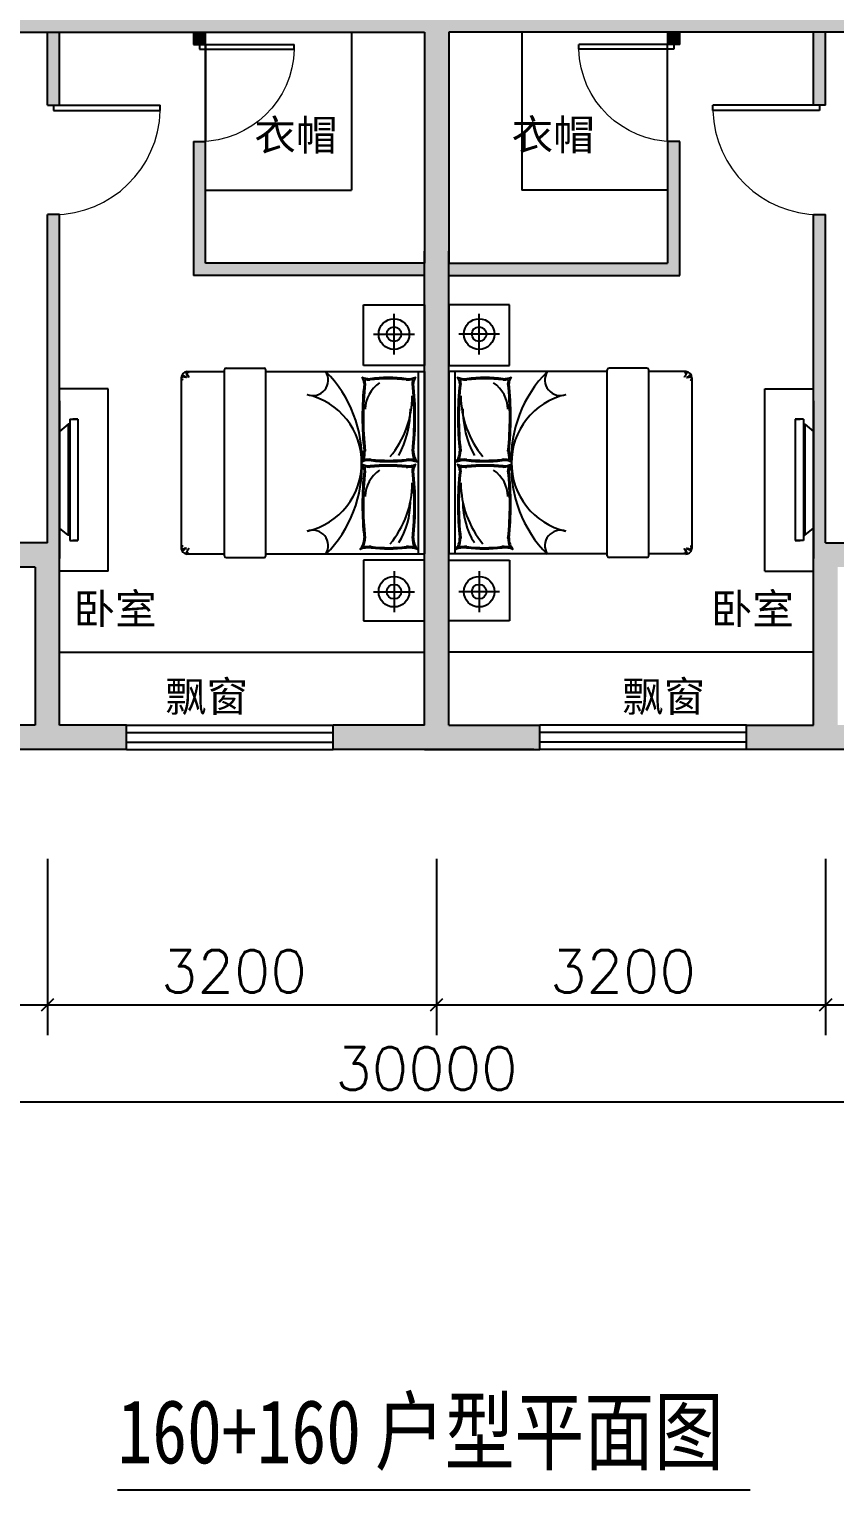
# Model space of a CAD drawing. Extents: x -1134706 to 1164706, y -1134256 to 18100.
# Drawn here: x 11650 to 18275, y -5190 to 6825 of the extents above; entities that cross this region are included whole.
import ezdxf
from ezdxf.enums import TextEntityAlignment as Align

# ---------------------------------------------------------------- set-up
doc = ezdxf.new("R2010")
doc.units = 0
doc.header["$LTSCALE"] = 100
for name, color, linetype in [('4m-line', 4, 'Continuous'), ('4win', 140, 'Continuous'), ('5fur', 175, 'Continuous'), ('7text', 31, 'Continuous'), ('A-ANNO-DIMS', 70, 'Continuous'), ('A-ANNO-TEXT', 33, 'Continuous'), ('A-WALL', 1, 'Continuous'), ('DIM_SYMB', 3, 'Continuous'), ('tc', 253, 'Continuous')]:
    doc.layers.add(name, color=color, linetype=linetype)
doc.styles.add('-黑体', font='simhei.ttf', dxfattribs={"width": 0.8})
doc.styles.add('9M-黑体', font='simhei.ttf')
doc.styles.add('GLA_T_A01_65_T3', font='ROMANS', dxfattribs={"bigfont": 'HZDX'})

msp = doc.modelspace()

# ---------------------------------------------------------------- hatches: boundary and pattern name
at = {"layer": 'tc'}
h = msp.add_hatch(color=256, dxfattribs=at)
h.dxf.hatch_style = 1
h.paths.add_polyline_path([(14900, 6800), (14900, 5200), (14900, 4900), (14900, 1100), (14150, 1100), (14150, 900), (15100, 900), (15850, 900), (15850, 1100), (15100, 1100), (15100, 4900), (15100, 5000), (15100, 6800), (17800, 6800), (18100, 6800), (18650, 6800), (18650, 7100), (18450, 7100), (18450, 7000), (17350, 7000), (17350, 9100), (17450, 9100), (17450, 9300), (16650, 9300), (16650, 9100), (17150, 9100), (17150, 7000), (15100, 7000), (15100, 9100), (15550, 9100), (15550, 9300), (14450, 9300), (14450, 9100), (14900, 9100), (14900, 7000), (12850, 7000), (12850, 9100), (13350, 9100), (13350, 9300), (12550, 9300), (12550, 9100), (12650, 9100), (12650, 7000), (11550, 7000), (11550, 7100), (11350, 7100), (11350, 6800), (11900, 6800), (13000, 6800)])
h = msp.add_hatch(color=256, dxfattribs=at)
h.dxf.hatch_style = 1
h.paths.add_polyline_path([(11800, 6200), (11900, 6200), (11900, 6800), (11800, 6800)])
h = msp.add_hatch(color=256, dxfattribs=at)
h.dxf.hatch_style = 1
h.paths.add_polyline_path([(13000, 6700), (13100, 6700), (13100, 6800), (13000, 6800)])
h = msp.add_hatch(color=256, dxfattribs=at)
h.dxf.hatch_style = 1
h.paths.add_polyline_path([(16900, 6700), (17000, 6700), (17000, 6800), (16900, 6800)])
h = msp.add_hatch(color=256, dxfattribs=at)
h.dxf.hatch_style = 1
h.paths.add_polyline_path([(18100, 6200), (18200, 6200), (18200, 6800), (18100, 6800)])
h = msp.add_hatch(color=256, dxfattribs=at)
h.dxf.hatch_style = 1
h.paths.add_polyline_path([(13000, 4800), (14900, 4800), (14900, 4900), (13100, 4900), (13100, 5900), (13000, 5900)])
h = msp.add_hatch(color=256, dxfattribs=at)
h.dxf.hatch_style = 1
h.paths.add_polyline_path([(17000, 5900), (16900, 5900), (16900, 4900), (15100, 4900), (15100, 4800), (17000, 4800)])
h = msp.add_hatch(color=256, dxfattribs=at)
h.dxf.hatch_style = 1
h.paths.add_polyline_path([(11900, 5300), (11800, 5300), (11800, 2600), (10700, 2600), (10700, 2400), (11700, 2400), (11700, 1100), (10700, 1100), (10700, 900), (12450, 900), (12450, 1100), (11900, 1100)])
h = msp.add_hatch(color=256, dxfattribs=at)
h.dxf.hatch_style = 1
h.paths.add_polyline_path([(18300, 2400), (19300, 2400), (19300, 2600), (18200, 2600), (18200, 5300), (18100, 5300), (18100, 1100), (17550, 1100), (17550, 900), (19300, 900), (19300, 1100), (18300, 1100)])

# ---------------------------------------------------------------- linework, layer by layer
at = {"extrusion": (0, 0, -1)}
for p, q in [((13050, 6700), (13050, 6660)), ((13050, 6700), (13830, 6700)), ((13050, 6660), (13830, 6660)), ((13830, 6660), (13830, 6700)), ((16170, 6660), (16170, 6700)), ((16950, 6700), (16170, 6700)), ((16950, 6660), (16170, 6660)), ((16950, 6700), (16950, 6660))]:
    msp.add_line(p, q, dxfattribs=at)
for p, q in [((11850, 6200), (11850, 6155)), ((11850, 6200), (12727, 6200)), ((11850, 6155), (12727, 6155)), ((12727, 6155), (12727, 6200)), ((17272, 6155), (17272, 6200)), ((18150, 6200), (17272, 6200)), ((18150, 6155), (17272, 6155)), ((18150, 6200), (18150, 6155))]:
    msp.add_line(p, q)
at = {"color": 0, "linetype": 'ByBlock'}
for p, q in [((11850, -1150), (11750, -1250)), ((11750, -1250), (11850, -1150)), ((15050, -1150), (14950, -1250)), ((14950, -1250), (15050, -1150)), ((18250, -1150), (18150, -1250)), ((18150, -1250), (18250, -1150))]:
    msp.add_line(p, q, dxfattribs=at)
at = {"lineweight": 13, "extrusion": (0, 0, -1)}
for centre, start, end in [((-13050, 6680), 181.4693, 270), ((-16950, 6680), 270, 358.5307)]:
    msp.add_arc(centre, 780, start, end, dxfattribs=at)
at = {"lineweight": 13}
for centre, start, end in [((11850, 6177), 270, 358.5307), ((18150, 6177), 181.4693, 270)]:
    msp.add_arc(centre, 877, start, end, dxfattribs=at)
at = {"layer": '4m-line'}
for p, q in [((13100, 6700), (13100, 5900)), ((13100, 5900), (13100, 6700)), ((16900, 5900), (16900, 6700)), ((11900, 1700), (14900, 1700)), ((18100, 1700), (15100, 1700)), ((15800, 900), (15000, 900))]:
    msp.add_line(p, q, dxfattribs=at)
at = {"layer": '4win'}
for p, q in [((12450, 1100), (14150, 1100)), ((17550, 1100), (15850, 1100)), ((12450, 1040), (14150, 1040)), ((17550, 1040), (15850, 1040)), ((12450, 960), (14150, 960)), ((12450, 900), (14150, 900)), ((17550, 960), (15850, 960)), ((17550, 900), (15850, 900))]:
    msp.add_line(p, q, dxfattribs=at)
at = {"layer": '5fur'}
for p, q in [((14300, 6800), (14300, 5500)), ((15700, 6800), (15700, 5500)), ((13100, 5500), (14300, 5500)), ((16900, 5500), (15700, 5500))]:
    msp.add_line(p, q, dxfattribs=at)
at = {"layer": '5fur', "ltscale": 100}
for p, q in [((14400, 4058), (14400, 4558)), ((14400, 4558), (14900, 4558)), ((14650, 4149), (14650, 4485)), ((14900, 4558), (14900, 4058)), ((15600, 4558), (15100, 4558)), ((15100, 4558), (15100, 4058)), ((15350, 4149), (15350, 4485)), ((15600, 4058), (15600, 4558)), ((14482, 4317), (14818, 4317)), ((15518, 4317), (15182, 4317)), ((12906, 3972), (12902, 3972)), ((12905, 3980), (12907, 3979)), ((12909, 3971), (12906, 3972)), ((12907, 3979), (12910, 3978)), ((12911, 3971), (12909, 3971)), ((12910, 3978), (12911, 3977)), ((12911, 3977), (12913, 3977)), ((12913, 3971), (12911, 3971)), ((12913, 3977), (12914, 3976)), ((12915, 3970), (12913, 3971)), ((12916, 3966), (12913, 3962)), ((12914, 3976), (12916, 3976)), ((12916, 3970), (12915, 3970)), ((12916, 3976), (12917, 3976)), ((12917, 3970), (12916, 3970)), ((12919, 3966), (12916, 3966)), ((12917, 3976), (12918, 3976)), ((12918, 3970), (12917, 3970)), ((12918, 3976), (12919, 3975)), ((12919, 3970), (12918, 3970)), ((12918, 3970), (12918, 3970)), ((12919, 3975), (12920, 3975)), ((12920, 3970), (12919, 3970)), ((12925, 3963), (12919, 3966)), ((12920, 3975), (12921, 3975)), ((12921, 3969), (12920, 3970)), ((12920, 3970), (12920, 3970)), ((12921, 3975), (12922, 3974)), ((12922, 3969), (12921, 3969)), ((12921, 3969), (12921, 3969)), ((12922, 3974), (12923, 3974)), ((12923, 3969), (12922, 3969)), ((12923, 3974), (12924, 3973)), ((12923, 3968), (12923, 3969)), ((12924, 3968), (12923, 3968)), ((12924, 3973), (12926, 3973)), ((12925, 3968), (12924, 3968)), ((12927, 3967), (12925, 3968)), ((12926, 3973), (12927, 3972)), ((12929, 3966), (12927, 3967)), ((12933, 3966), (12929, 3966)), ((12938, 3965), (12933, 3966)), ((12937, 4001), (12936, 4002)), ((12938, 4000), (12937, 4001)), ((12937, 4001), (12937, 4001)), ((12939, 4000), (12938, 4000)), ((12939, 4002), (12940, 4001)), ((12939, 3999), (12939, 4000)), ((12940, 3998), (12939, 3999)), ((12939, 3999), (12939, 3999)), ((12940, 4001), (12941, 4000)), ((12941, 3997), (12940, 3998)), ((12940, 3998), (12940, 3998)), ((12941, 4000), (12941, 3999)), ((12941, 3999), (12942, 3998)), ((12942, 3996), (12941, 3997)), ((12941, 3997), (12941, 3997)), ((12941, 3997), (12941, 3997)), ((12942, 3998), (12942, 3997)), ((12942, 3997), (12943, 3997)), ((12943, 3995), (12942, 3996)), ((12942, 3996), (12942, 3996)), ((12942, 3996), (12942, 3996)), ((12943, 3997), (12943, 3996)), ((12943, 3996), (12943, 3995)), ((12943, 3995), (12943, 3995)), ((12943, 3995), (12944, 3994)), ((12944, 3994), (12943, 3995)), ((12943, 3995), (12943, 3995)), ((12943, 3995), (12943, 3995)), ((12944, 3994), (12944, 3994)), ((12944, 3994), (12944, 3994)), ((12944, 3994), (12945, 3993)), ((12944, 3993), (12944, 3994)), ((12944, 3994), (12944, 3994)), ((12945, 3992), (12944, 3993)), ((12944, 3993), (12944, 3993)), ((12945, 3993), (12945, 3993)), ((12945, 3993), (12945, 3992)), ((12945, 3992), (12945, 3992)), ((12945, 3992), (12946, 3991)), ((12945, 3991), (12945, 3992)), ((12945, 3992), (12945, 3992)), ((12945, 3990), (12945, 3991)), ((12945, 3989), (12945, 3990)), ((12946, 3989), (12945, 3989)), ((12946, 3991), (12946, 3991)), ((12946, 3991), (12946, 3990)), ((12946, 3990), (12946, 3990)), ((12946, 3990), (12947, 3989)), ((12946, 3988), (12946, 3989)), ((12946, 3987), (12946, 3988)), ((12946, 3986), (12946, 3987)), ((12947, 3985), (12946, 3986)), ((12947, 3989), (12947, 3989)), ((12947, 3989), (12947, 3988)), ((12947, 3988), (12948, 3988)), ((12947, 3984), (12947, 3985)), ((12947, 3983), (12947, 3984)), ((12948, 3982), (12947, 3983)), ((12948, 3988), (12948, 3987)), ((12948, 3987), (12949, 3986)), ((12948, 3981), (12948, 3982)), ((12949, 3980), (12948, 3981)), ((12949, 3986), (12949, 3986)), ((12949, 3986), (12949, 3985)), ((12949, 3985), (12950, 3984)), ((12950, 3979), (12949, 3980)), ((12949, 3980), (12949, 3980)), ((12950, 4008), (13255, 4008)), ((12950, 3984), (12950, 3984)), ((12950, 3984), (12951, 3983)), ((12950, 3978), (12950, 3979)), ((12951, 3977), (12950, 3978)), ((12951, 3983), (12951, 3982)), ((12951, 3982), (12952, 3981)), ((12951, 3976), (12951, 3977)), ((12951, 3975), (12951, 3976)), ((12952, 3974), (12951, 3975)), ((12951, 3975), (12951, 3975)), ((12952, 3981), (12952, 3981)), ((12952, 3981), (12952, 3980)), ((12952, 3980), (12953, 3980)), ((12952, 3973), (12952, 3974)), ((12952, 3972), (12952, 3973)), ((12953, 3971), (12952, 3972)), ((12952, 3972), (12952, 3972)), ((12953, 4008), (12954, 4006)), ((12953, 3980), (12953, 3979)), ((12953, 3979), (12953, 3979)), ((12953, 3979), (12954, 3978)), ((12953, 3970), (12953, 3971)), ((12954, 3970), (12953, 3970)), ((12954, 4006), (12955, 4005)), ((12954, 3978), (12954, 3977)), ((12954, 3977), (12954, 3977)), ((12954, 3977), (12955, 3976)), ((12955, 3970), (12954, 3970)), ((12955, 4005), (12955, 4005)), ((12955, 4005), (12955, 4004)), ((12955, 4004), (12956, 4003)), ((12955, 3976), (12955, 3976)), ((12955, 3976), (12955, 3975)), ((12955, 3975), (12956, 3975)), ((12955, 3969), (12955, 3970)), ((12956, 3969), (12955, 3969)), ((12956, 4003), (12956, 4003)), ((12956, 4003), (12956, 4002)), ((12956, 4002), (12956, 4002)), ((12956, 4002), (12956, 4001)), ((12956, 4001), (12956, 4001)), ((12956, 4001), (12956, 4000)), ((12956, 4000), (12956, 4000)), ((12956, 4000), (12956, 3999)), ((12956, 3999), (12956, 3999)), ((12956, 3999), (12956, 3999)), ((12956, 3999), (12956, 3998)), ((12956, 3998), (12956, 3998)), ((12956, 3998), (12956, 3997)), ((12956, 3997), (12957, 3997)), ((12956, 3975), (12956, 3974)), ((12956, 3974), (12956, 3974)), ((12956, 3974), (12957, 3973)), ((12957, 3968), (12956, 3969)), ((12957, 3997), (12957, 3996)), ((12957, 3996), (12957, 3996)), ((12957, 3996), (12957, 3996)), ((12957, 3996), (12957, 3996)), ((12957, 3996), (12957, 3996)), ((12957, 3973), (12957, 3973)), ((12957, 3973), (12957, 3972)), ((12957, 3972), (12958, 3971)), ((12958, 3968), (12957, 3968)), ((12958, 3971), (12958, 3971)), ((12958, 3971), (12958, 3970)), ((12958, 3970), (12958, 3970)), ((12958, 3970), (12959, 3969)), ((12959, 3967), (12958, 3968)), ((12958, 3968), (12958, 3968)), ((12959, 3969), (12959, 3969)), ((12959, 3969), (12959, 3968)), ((12959, 3968), (12960, 3968)), ((12960, 3966), (12959, 3967)), ((12959, 3967), (12959, 3967)), ((12960, 3968), (12960, 3967)), ((12960, 3967), (12961, 3967)), ((12960, 3965), (12960, 3966)), ((12961, 3965), (12960, 3965)), ((12961, 3967), (12961, 3966)), ((12961, 3966), (12961, 3966)), ((12961, 3966), (12961, 3966)), ((12961, 3966), (12962, 3965)), ((12961, 3965), (12961, 3965)), ((12962, 3965), (12962, 3965)), ((13255, 2493), (13255, 4023)), ((13270, 4038), (13581, 4038)), ((13596, 2493), (13596, 4023)), ((13596, 4008), (14900, 4008)), ((14900, 4058), (14400, 4058)), ((14850, 4008), (14850, 2508)), ((14900, 4008), (14900, 2508)), ((15100, 4058), (15600, 4058)), ((16404, 4008), (15100, 4008)), ((15100, 4008), (15100, 2508)), ((15150, 4008), (15150, 2508)), ((16404, 2493), (16404, 4023)), ((16730, 4038), (16419, 4038)), ((16745, 2493), (16745, 4023)), ((17050, 4008), (16745, 4008)), ((17039, 3966), (17038, 3965)), ((17038, 3965), (17038, 3965)), ((17040, 3967), (17039, 3967)), ((17039, 3967), (17039, 3966)), ((17039, 3966), (17039, 3966)), ((17039, 3966), (17039, 3966)), ((17039, 3965), (17039, 3965)), ((17039, 3965), (17040, 3965)), ((17041, 3968), (17040, 3968)), ((17040, 3968), (17040, 3967)), ((17040, 3966), (17041, 3967)), ((17040, 3965), (17040, 3966)), ((17042, 3970), (17041, 3969)), ((17041, 3969), (17041, 3969)), ((17041, 3969), (17041, 3968)), ((17041, 3967), (17042, 3968)), ((17041, 3967), (17041, 3967)), ((17043, 3972), (17042, 3971)), ((17042, 3971), (17042, 3971)), ((17042, 3971), (17042, 3970)), ((17042, 3970), (17042, 3970)), ((17042, 3968), (17042, 3968)), ((17042, 3968), (17043, 3968)), ((17044, 3997), (17043, 3997)), ((17043, 3997), (17043, 3996)), ((17043, 3996), (17043, 3996)), ((17043, 3996), (17043, 3996)), ((17043, 3996), (17043, 3996)), ((17043, 3996), (17043, 3996)), ((17044, 3974), (17043, 3973)), ((17043, 3973), (17043, 3973)), ((17043, 3973), (17043, 3972)), ((17043, 3968), (17044, 3969)), ((17045, 4004), (17044, 4003)), ((17044, 4003), (17044, 4003)), ((17044, 4003), (17044, 4002)), ((17044, 4002), (17044, 4002)), ((17044, 4002), (17044, 4001)), ((17044, 4001), (17044, 4001)), ((17044, 4001), (17044, 4000)), ((17044, 4000), (17044, 4000)), ((17044, 4000), (17044, 3999)), ((17044, 3999), (17044, 3999)), ((17044, 3999), (17044, 3999)), ((17044, 3999), (17044, 3998)), ((17044, 3998), (17044, 3998)), ((17044, 3998), (17044, 3997)), ((17045, 3975), (17044, 3975)), ((17044, 3975), (17044, 3974)), ((17044, 3974), (17044, 3974)), ((17044, 3969), (17045, 3969)), ((17046, 4006), (17045, 4005)), ((17045, 4005), (17045, 4005)), ((17045, 4005), (17045, 4004)), ((17046, 3977), (17045, 3976)), ((17045, 3976), (17045, 3976)), ((17045, 3976), (17045, 3975)), ((17045, 3969), (17045, 3970)), ((17045, 3970), (17046, 3970)), ((17047, 4008), (17046, 4006)), ((17047, 3979), (17046, 3978)), ((17046, 3978), (17046, 3977)), ((17046, 3977), (17046, 3977)), ((17046, 3970), (17047, 3970)), ((17048, 3980), (17047, 3980)), ((17047, 3980), (17047, 3979)), ((17047, 3979), (17047, 3979)), ((17047, 3971), (17048, 3972)), ((17047, 3970), (17047, 3971)), ((17049, 3982), (17048, 3981)), ((17048, 3981), (17048, 3981)), ((17048, 3981), (17048, 3980)), ((17048, 3974), (17049, 3975)), ((17048, 3973), (17048, 3974)), ((17048, 3972), (17048, 3973)), ((17048, 3972), (17048, 3972)), ((17050, 3984), (17049, 3983)), ((17049, 3983), (17049, 3982)), ((17049, 3977), (17050, 3978)), ((17049, 3976), (17049, 3977)), ((17049, 3975), (17049, 3976)), ((17049, 3975), (17049, 3975)), ((17051, 3985), (17050, 3984)), ((17050, 3984), (17050, 3984)), ((17050, 3979), (17051, 3980)), ((17050, 3978), (17050, 3979)), ((17052, 3987), (17051, 3986)), ((17051, 3986), (17051, 3986)), ((17051, 3986), (17051, 3985)), ((17051, 3980), (17052, 3981)), ((17051, 3980), (17051, 3980)), ((17053, 3988), (17052, 3988)), ((17052, 3988), (17052, 3987)), ((17052, 3982), (17053, 3983)), ((17052, 3981), (17052, 3982)), ((17054, 3990), (17053, 3989)), ((17053, 3989), (17053, 3989)), ((17053, 3989), (17053, 3988)), ((17053, 3985), (17054, 3986)), ((17053, 3984), (17053, 3985)), ((17053, 3983), (17053, 3984)), ((17055, 3992), (17054, 3991)), ((17054, 3991), (17054, 3991)), ((17054, 3991), (17054, 3990)), ((17054, 3990), (17054, 3990)), ((17054, 3988), (17054, 3989)), ((17054, 3989), (17055, 3989)), ((17054, 3987), (17054, 3988)), ((17054, 3986), (17054, 3987)), ((17056, 3994), (17055, 3993)), ((17055, 3993), (17055, 3993)), ((17055, 3993), (17055, 3992)), ((17055, 3992), (17056, 3993)), ((17055, 3992), (17055, 3992)), ((17055, 3991), (17055, 3992)), ((17055, 3992), (17055, 3992)), ((17055, 3990), (17055, 3991)), ((17055, 3989), (17055, 3990)), ((17057, 3995), (17056, 3994)), ((17056, 3994), (17057, 3995)), ((17056, 3994), (17056, 3994)), ((17056, 3994), (17056, 3994)), ((17056, 3993), (17056, 3994)), ((17056, 3994), (17056, 3994)), ((17056, 3993), (17056, 3993)), ((17058, 3997), (17057, 3997)), ((17057, 3997), (17057, 3996)), ((17057, 3996), (17057, 3995)), ((17057, 3995), (17058, 3996)), ((17057, 3995), (17057, 3995)), ((17057, 3995), (17057, 3995)), ((17057, 3995), (17057, 3995)), ((17059, 3999), (17058, 3998)), ((17058, 3998), (17058, 3997)), ((17058, 3996), (17059, 3997)), ((17058, 3996), (17058, 3996)), ((17058, 3996), (17058, 3996)), ((17060, 4001), (17059, 4000)), ((17059, 4000), (17059, 3999)), ((17059, 3997), (17060, 3998)), ((17059, 3997), (17059, 3997)), ((17059, 3997), (17059, 3997)), ((17061, 4002), (17060, 4001)), ((17060, 3998), (17061, 3999)), ((17060, 3998), (17060, 3998)), ((17061, 3999), (17061, 4000)), ((17061, 4000), (17062, 4000)), ((17061, 3999), (17061, 3999)), ((17062, 4000), (17063, 4001)), ((17062, 3965), (17067, 3966)), ((17063, 4001), (17064, 4002)), ((17063, 4001), (17063, 4001)), ((17067, 3966), (17071, 3966)), ((17071, 3966), (17073, 3967)), ((17074, 3973), (17073, 3972)), ((17073, 3967), (17075, 3968)), ((17076, 3973), (17074, 3973)), ((17075, 3968), (17076, 3968)), ((17075, 3963), (17081, 3966)), ((17077, 3974), (17076, 3973)), ((17076, 3968), (17077, 3968)), ((17078, 3974), (17077, 3974)), ((17077, 3968), (17077, 3969)), ((17077, 3969), (17078, 3969)), ((17079, 3975), (17078, 3974)), ((17078, 3969), (17079, 3969)), ((17080, 3975), (17079, 3975)), ((17079, 3969), (17080, 3970)), ((17079, 3969), (17079, 3969)), ((17081, 3975), (17080, 3975)), ((17080, 3970), (17080, 3970)), ((17080, 3970), (17081, 3970)), ((17082, 3976), (17081, 3975)), ((17081, 3970), (17082, 3970)), ((17081, 3966), (17084, 3966)), ((17083, 3976), (17082, 3976)), ((17082, 3970), (17082, 3970)), ((17082, 3970), (17083, 3970)), ((17084, 3976), (17083, 3976)), ((17083, 3970), (17084, 3970)), ((17086, 3976), (17084, 3976)), ((17084, 3970), (17085, 3970)), ((17084, 3966), (17087, 3962)), ((17085, 3970), (17087, 3971)), ((17087, 3977), (17086, 3976)), ((17089, 3977), (17087, 3977)), ((17087, 3971), (17089, 3971)), ((17090, 3978), (17089, 3977)), ((17089, 3971), (17091, 3971)), ((17093, 3979), (17090, 3978)), ((17091, 3971), (17094, 3972)), ((17095, 3980), (17093, 3979)), ((17094, 3972), (17098, 3972)), ((11900, 2368), (11900, 3868)), ((12300, 3868), (11900, 3868)), ((12300, 2368), (12300, 3868)), ((12909, 3961), (12900, 3961)), ((12900, 3961), (12902, 3961)), ((12900, 3958), (12900, 2554)), ((12902, 3942), (12900, 3942)), ((12904, 3942), (12902, 3942)), ((12906, 3942), (12904, 3942)), ((12907, 3942), (12906, 3942)), ((12909, 3942), (12907, 3942)), ((12910, 3962), (12909, 3961)), ((12911, 3942), (12909, 3942)), ((12913, 3962), (12910, 3962)), ((12913, 3943), (12911, 3942)), ((12915, 3943), (12913, 3943)), ((12929, 3964), (12925, 3963)), ((12930, 3962), (12929, 3964)), ((12934, 3962), (12930, 3962)), ((12942, 3960), (12934, 3962)), ((12943, 3964), (12938, 3965)), ((12944, 3961), (12942, 3960)), ((12942, 3960), (12942, 3960)), ((12943, 3964), (12944, 3961)), ((12961, 3964), (12961, 3965)), ((12962, 3964), (12961, 3964)), ((12961, 3964), (12961, 3964)), ((12962, 3965), (12962, 3965)), ((12962, 3965), (12962, 3964)), ((12962, 3964), (12962, 3964)), ((12962, 3964), (12962, 3964)), ((12962, 3964), (12962, 3964)), ((12962, 3964), (12962, 3964)), ((17038, 3965), (17038, 3965)), ((17038, 3965), (17038, 3964)), ((17038, 3964), (17038, 3964)), ((17038, 3964), (17038, 3964)), ((17038, 3964), (17038, 3964)), ((17038, 3964), (17038, 3964)), ((17038, 3964), (17039, 3964)), ((17039, 3964), (17039, 3965)), ((17039, 3964), (17039, 3964)), ((17057, 3964), (17056, 3961)), ((17056, 3961), (17058, 3960)), ((17057, 3964), (17062, 3965)), ((17058, 3960), (17066, 3962)), ((17058, 3960), (17058, 3960)), ((17066, 3962), (17070, 3962)), ((17070, 3962), (17071, 3964)), ((17071, 3964), (17075, 3963)), ((17085, 3943), (17087, 3943)), ((17087, 3962), (17090, 3962)), ((17087, 3943), (17089, 3942)), ((17089, 3942), (17091, 3942)), ((17090, 3962), (17091, 3961)), ((17091, 3961), (17100, 3961)), ((17091, 3942), (17093, 3942)), ((17093, 3942), (17094, 3942)), ((17094, 3942), (17096, 3942)), ((17096, 3942), (17098, 3942)), ((17100, 3961), (17098, 3961)), ((17098, 3942), (17100, 3942)), ((17100, 3958), (17100, 2554)), ((17700, 2368), (17700, 3868)), ((17700, 3868), (18100, 3868)), ((18100, 2368), (18100, 3868)), ((11900, 3767), (11900, 2470)), ((18100, 3767), (18100, 2470)), ((11983, 3618), (11983, 2618)), ((11983, 3618), (12050, 3618)), ((12050, 3618), (12010, 3618)), ((12050, 3618), (12050, 2618)), ((17950, 3618), (17950, 2618)), ((17950, 3618), (17990, 3618)), ((18017, 3618), (17950, 3618)), ((18017, 3618), (18017, 2618)), ((11971, 3575), (11900, 3517)), ((11971, 3575), (11971, 2662)), ((11983, 3575), (11971, 3575)), ((18017, 3575), (18029, 3575)), ((18029, 3575), (18029, 2662)), ((18029, 3575), (18100, 3517)), ((11971, 2662), (11900, 2720)), ((11983, 2662), (11971, 2662)), ((18017, 2662), (18029, 2662)), ((18029, 2662), (18100, 2720)), ((11983, 2618), (12050, 2618)), ((12050, 2618), (12010, 2618)), ((12902, 2573), (12900, 2573)), ((12909, 2554), (12900, 2554)), ((12900, 2554), (12902, 2554)), ((12904, 2573), (12902, 2573)), ((12906, 2543), (12902, 2543)), ((12906, 2573), (12904, 2573)), ((12905, 2535), (12907, 2536)), ((12907, 2573), (12906, 2573)), ((12909, 2544), (12906, 2543)), ((12909, 2573), (12907, 2573)), ((12907, 2536), (12910, 2537)), ((12911, 2573), (12909, 2573)), ((12910, 2554), (12909, 2554)), ((12911, 2544), (12909, 2544)), ((12913, 2553), (12910, 2554)), ((12910, 2537), (12911, 2538)), ((12913, 2572), (12911, 2573)), ((12913, 2545), (12911, 2544)), ((12911, 2538), (12913, 2538)), ((12915, 2572), (12913, 2572)), ((12916, 2549), (12913, 2553)), ((12915, 2545), (12913, 2545)), ((12913, 2538), (12914, 2539)), ((12914, 2539), (12916, 2539)), ((12916, 2545), (12915, 2545)), ((12919, 2549), (12916, 2549)), ((12917, 2545), (12916, 2545)), ((12916, 2539), (12917, 2539)), ((12918, 2545), (12917, 2545)), ((12917, 2539), (12918, 2540)), ((12919, 2546), (12918, 2545)), ((12918, 2545), (12918, 2545)), ((12918, 2540), (12919, 2540)), ((12925, 2552), (12919, 2549)), ((12920, 2546), (12919, 2546)), ((12919, 2540), (12920, 2540)), ((12921, 2546), (12920, 2546)), ((12920, 2546), (12920, 2546)), ((12920, 2540), (12921, 2541)), ((12922, 2546), (12921, 2546)), ((12921, 2546), (12921, 2546)), ((12921, 2541), (12922, 2541)), ((12923, 2546), (12922, 2546)), ((12922, 2541), (12923, 2541)), ((12924, 2547), (12923, 2547)), ((12923, 2547), (12923, 2546)), ((12923, 2541), (12924, 2542)), ((12925, 2548), (12924, 2547)), ((12924, 2542), (12926, 2542)), ((12929, 2552), (12925, 2552)), ((12927, 2548), (12925, 2548)), ((12926, 2542), (12927, 2543)), ((12929, 2549), (12927, 2548)), ((12930, 2553), (12929, 2552)), ((12933, 2550), (12929, 2549)), ((12934, 2554), (12930, 2553)), ((12938, 2551), (12933, 2550)), ((12942, 2555), (12934, 2554)), ((12943, 2552), (12938, 2551)), ((12944, 2554), (12942, 2555)), ((12942, 2555), (12942, 2555)), ((12943, 2552), (12944, 2554)), ((12946, 2527), (12945, 2526)), ((12945, 2526), (12945, 2525)), ((12945, 2525), (12945, 2524)), ((12945, 2523), (12946, 2524)), ((12945, 2524), (12945, 2524)), ((12945, 2524), (12945, 2523)), ((12945, 2523), (12945, 2523)), ((12947, 2530), (12946, 2530)), ((12946, 2530), (12946, 2529)), ((12946, 2529), (12946, 2528)), ((12946, 2528), (12946, 2527)), ((12946, 2525), (12947, 2526)), ((12946, 2524), (12946, 2525)), ((12946, 2525), (12946, 2525)), ((12946, 2524), (12946, 2524)), ((12948, 2533), (12947, 2532)), ((12947, 2532), (12947, 2531)), ((12947, 2531), (12947, 2530)), ((12947, 2526), (12947, 2527)), ((12947, 2527), (12948, 2527)), ((12947, 2526), (12947, 2526)), ((12949, 2535), (12948, 2534)), ((12948, 2534), (12948, 2533)), ((12948, 2528), (12949, 2529)), ((12948, 2527), (12948, 2528)), ((12950, 2537), (12949, 2536)), ((12949, 2536), (12949, 2535)), ((12949, 2530), (12950, 2531)), ((12949, 2529), (12949, 2530)), ((12949, 2530), (12949, 2530)), ((12951, 2538), (12950, 2537)), ((12950, 2537), (12950, 2537)), ((12950, 2531), (12950, 2532)), ((12950, 2532), (12951, 2532)), ((12952, 2541), (12951, 2541)), ((12951, 2541), (12951, 2540)), ((12951, 2540), (12951, 2539)), ((12951, 2539), (12951, 2538)), ((12951, 2533), (12952, 2534)), ((12951, 2532), (12951, 2533)), ((12953, 2544), (12952, 2544)), ((12952, 2544), (12952, 2543)), ((12952, 2543), (12952, 2542)), ((12952, 2542), (12952, 2541)), ((12952, 2535), (12953, 2536)), ((12952, 2534), (12952, 2535)), ((12952, 2534), (12952, 2534)), ((12954, 2545), (12953, 2545)), ((12953, 2545), (12953, 2544)), ((12953, 2536), (12953, 2537)), ((12953, 2537), (12954, 2537)), ((12953, 2536), (12953, 2536)), ((12955, 2546), (12954, 2545)), ((12954, 2538), (12955, 2539)), ((12954, 2537), (12954, 2538)), ((12954, 2538), (12954, 2538)), ((12956, 2546), (12955, 2546)), ((12955, 2546), (12955, 2546)), ((12955, 2539), (12955, 2540)), ((12955, 2540), (12956, 2540)), ((12955, 2539), (12955, 2539)), ((12957, 2547), (12956, 2546)), ((12956, 2541), (12956, 2542)), ((12956, 2542), (12957, 2542)), ((12956, 2540), (12956, 2541)), ((12958, 2547), (12957, 2547)), ((12957, 2543), (12958, 2544)), ((12957, 2542), (12957, 2543)), ((12957, 2543), (12957, 2543)), ((12959, 2548), (12958, 2548)), ((12958, 2548), (12958, 2547)), ((12958, 2545), (12958, 2546)), ((12958, 2546), (12959, 2546)), ((12958, 2544), (12958, 2545)), ((12958, 2544), (12958, 2544)), ((12960, 2549), (12959, 2549)), ((12959, 2549), (12959, 2548)), ((12959, 2547), (12960, 2548)), ((12959, 2546), (12959, 2547)), ((12959, 2547), (12959, 2547)), ((12961, 2550), (12960, 2550)), ((12960, 2550), (12960, 2549)), ((12960, 2548), (12961, 2549)), ((12960, 2548), (12960, 2548)), ((12962, 2551), (12961, 2551)), ((12961, 2551), (12961, 2551)), ((12961, 2551), (12961, 2551)), ((12961, 2551), (12961, 2550)), ((12961, 2549), (12961, 2550)), ((12961, 2550), (12962, 2550)), ((12961, 2549), (12961, 2549)), ((12961, 2549), (12961, 2549)), ((12962, 2551), (12962, 2552)), ((12962, 2552), (12962, 2551)), ((12962, 2550), (12962, 2551)), ((12962, 2551), (12962, 2551)), ((12962, 2551), (12962, 2551)), ((12962, 2551), (12962, 2551)), ((12962, 2550), (12962, 2550)), ((17038, 2551), (17038, 2552)), ((17038, 2552), (17038, 2551)), ((17038, 2550), (17038, 2551)), ((17038, 2551), (17038, 2551)), ((17038, 2551), (17038, 2551)), ((17038, 2551), (17038, 2551)), ((17038, 2551), (17039, 2551)), ((17039, 2550), (17038, 2550)), ((17038, 2550), (17038, 2550)), ((17039, 2551), (17039, 2551)), ((17039, 2551), (17039, 2551)), ((17039, 2551), (17039, 2550)), ((17039, 2549), (17039, 2550)), ((17039, 2550), (17040, 2550)), ((17040, 2548), (17039, 2549)), ((17039, 2549), (17039, 2549)), ((17039, 2549), (17039, 2549)), ((17040, 2550), (17040, 2549)), ((17040, 2549), (17041, 2549)), ((17041, 2547), (17040, 2548)), ((17040, 2548), (17040, 2548)), ((17041, 2549), (17041, 2548)), ((17041, 2548), (17042, 2548)), ((17041, 2546), (17041, 2547)), ((17041, 2547), (17041, 2547)), ((17042, 2546), (17041, 2546)), ((17042, 2548), (17042, 2547)), ((17042, 2547), (17043, 2547)), ((17042, 2545), (17042, 2546)), ((17042, 2544), (17042, 2545)), ((17043, 2543), (17042, 2544)), ((17042, 2544), (17042, 2544)), ((17043, 2547), (17044, 2546)), ((17043, 2542), (17043, 2543)), ((17043, 2543), (17043, 2543)), ((17044, 2542), (17043, 2542)), ((17044, 2546), (17045, 2546)), ((17044, 2541), (17044, 2542)), ((17044, 2540), (17044, 2541)), ((17045, 2540), (17044, 2540)), ((17045, 2546), (17045, 2546)), ((17045, 2546), (17046, 2545)), ((17045, 2539), (17045, 2540)), ((17046, 2538), (17045, 2539)), ((17045, 2539), (17045, 2539)), ((17046, 2545), (17047, 2545)), ((17046, 2537), (17046, 2538)), ((17046, 2538), (17046, 2538)), ((17047, 2537), (17046, 2537)), ((17047, 2545), (17047, 2544)), ((17047, 2544), (17048, 2544)), ((17047, 2536), (17047, 2537)), ((17048, 2535), (17047, 2536)), ((17047, 2536), (17047, 2536)), ((17048, 2544), (17048, 2543)), ((17048, 2543), (17048, 2542)), ((17048, 2542), (17048, 2541)), ((17048, 2541), (17049, 2541)), ((17048, 2534), (17048, 2535)), ((17049, 2533), (17048, 2534)), ((17048, 2534), (17048, 2534)), ((17049, 2541), (17049, 2540)), ((17049, 2540), (17049, 2539)), ((17049, 2539), (17049, 2538)), ((17049, 2538), (17050, 2537)), ((17049, 2532), (17049, 2533)), ((17050, 2532), (17049, 2532)), ((17050, 2537), (17050, 2537)), ((17050, 2537), (17051, 2536)), ((17050, 2531), (17050, 2532)), ((17051, 2530), (17050, 2531)), ((17051, 2536), (17051, 2535)), ((17051, 2535), (17052, 2534)), ((17051, 2529), (17051, 2530)), ((17051, 2530), (17051, 2530)), ((17052, 2528), (17051, 2529)), ((17052, 2534), (17052, 2533)), ((17052, 2533), (17053, 2532)), ((17052, 2527), (17052, 2528)), ((17053, 2527), (17052, 2527)), ((17053, 2532), (17053, 2531)), ((17053, 2531), (17053, 2530)), ((17053, 2530), (17054, 2530)), ((17053, 2526), (17053, 2527)), ((17054, 2525), (17053, 2526)), ((17053, 2526), (17053, 2526)), ((17054, 2530), (17054, 2529)), ((17054, 2529), (17054, 2528)), ((17054, 2528), (17054, 2527)), ((17054, 2527), (17055, 2526)), ((17054, 2524), (17054, 2525)), ((17054, 2525), (17054, 2525)), ((17055, 2523), (17054, 2524)), ((17054, 2524), (17054, 2524)), ((17055, 2526), (17055, 2525)), ((17055, 2525), (17055, 2524)), ((17055, 2524), (17055, 2524)), ((17055, 2524), (17055, 2523)), ((17055, 2523), (17055, 2523)), ((17056, 2554), (17058, 2555)), ((17057, 2552), (17056, 2554)), ((17057, 2552), (17062, 2551)), ((17058, 2555), (17058, 2555)), ((17058, 2555), (17066, 2554)), ((17062, 2551), (17067, 2550)), ((17066, 2554), (17070, 2553)), ((17067, 2550), (17071, 2549)), ((17070, 2553), (17071, 2552)), ((17071, 2552), (17075, 2552)), ((17071, 2549), (17073, 2548)), ((17073, 2548), (17075, 2548)), ((17074, 2542), (17073, 2543)), ((17076, 2542), (17074, 2542)), ((17075, 2552), (17081, 2549)), ((17075, 2548), (17076, 2547)), ((17076, 2547), (17077, 2547)), ((17077, 2541), (17076, 2542)), ((17077, 2547), (17077, 2546)), ((17077, 2546), (17078, 2546)), ((17078, 2541), (17077, 2541)), ((17078, 2546), (17079, 2546)), ((17079, 2541), (17078, 2541)), ((17079, 2546), (17079, 2546)), ((17079, 2546), (17080, 2546)), ((17080, 2540), (17079, 2541)), ((17080, 2546), (17080, 2546)), ((17080, 2546), (17081, 2546)), ((17081, 2540), (17080, 2540)), ((17081, 2549), (17084, 2549)), ((17081, 2546), (17082, 2545)), ((17082, 2540), (17081, 2540)), ((17082, 2545), (17082, 2545)), ((17082, 2545), (17083, 2545)), ((17083, 2539), (17082, 2540)), ((17083, 2545), (17084, 2545)), ((17084, 2539), (17083, 2539)), ((17084, 2549), (17087, 2553)), ((17084, 2545), (17085, 2545)), ((17086, 2539), (17084, 2539)), ((17085, 2572), (17087, 2572)), ((17085, 2545), (17087, 2545)), ((17087, 2538), (17086, 2539)), ((17087, 2572), (17089, 2573)), ((17087, 2553), (17090, 2554)), ((17087, 2545), (17089, 2544)), ((17089, 2538), (17087, 2538)), ((17089, 2573), (17091, 2573)), ((17089, 2544), (17091, 2544)), ((17090, 2537), (17089, 2538)), ((17090, 2554), (17091, 2554)), ((17093, 2536), (17090, 2537)), ((17091, 2573), (17093, 2573)), ((17091, 2554), (17100, 2554)), ((17091, 2544), (17094, 2543)), ((17093, 2573), (17094, 2573)), ((17095, 2535), (17093, 2536)), ((17094, 2573), (17096, 2573)), ((17094, 2543), (17098, 2543)), ((17096, 2573), (17098, 2573)), ((17098, 2573), (17100, 2573)), ((17100, 2554), (17098, 2554)), ((18017, 2618), (17950, 2618)), ((17950, 2618), (17990, 2618)), ((12937, 2514), (12936, 2513)), ((12938, 2515), (12937, 2514)), ((12937, 2514), (12937, 2514)), ((12939, 2516), (12938, 2515)), ((12940, 2517), (12939, 2517)), ((12939, 2517), (12939, 2516)), ((12939, 2516), (12939, 2516)), ((12939, 2513), (12940, 2514)), ((12941, 2518), (12940, 2518)), ((12940, 2518), (12940, 2517)), ((12940, 2514), (12941, 2515)), ((12942, 2519), (12941, 2519)), ((12941, 2519), (12941, 2518)), ((12941, 2518), (12941, 2518)), ((12941, 2516), (12942, 2517)), ((12941, 2515), (12941, 2516)), ((12943, 2520), (12942, 2520)), ((12942, 2520), (12942, 2519)), ((12942, 2518), (12943, 2519)), ((12942, 2519), (12942, 2519)), ((12942, 2517), (12942, 2518)), ((12943, 2520), (12944, 2521)), ((12944, 2521), (12943, 2521)), ((12943, 2521), (12943, 2520)), ((12943, 2519), (12943, 2520)), ((12943, 2520), (12943, 2520)), ((12943, 2520), (12943, 2520)), ((12943, 2519), (12943, 2519)), ((12945, 2523), (12944, 2522)), ((12944, 2521), (12944, 2522)), ((12944, 2522), (12945, 2522)), ((12944, 2522), (12944, 2522)), ((12944, 2522), (12944, 2521)), ((12944, 2521), (12944, 2521)), ((12944, 2521), (12944, 2521)), ((12945, 2522), (12945, 2523)), ((12945, 2523), (12945, 2523)), ((12950, 2508), (13255, 2508)), ((12953, 2508), (12954, 2509)), ((12954, 2509), (12955, 2510)), ((12955, 2511), (12956, 2512)), ((12955, 2510), (12955, 2511)), ((12955, 2511), (12955, 2511)), ((12956, 2517), (12956, 2518)), ((12956, 2518), (12956, 2518)), ((12956, 2518), (12957, 2518)), ((12956, 2516), (12956, 2517)), ((12956, 2517), (12956, 2517)), ((12956, 2515), (12956, 2516)), ((12956, 2516), (12956, 2516)), ((12956, 2514), (12956, 2515)), ((12956, 2515), (12956, 2515)), ((12956, 2513), (12956, 2514)), ((12956, 2514), (12956, 2514)), ((12956, 2514), (12956, 2514)), ((12956, 2512), (12956, 2513)), ((12956, 2513), (12956, 2513)), ((12957, 2519), (12957, 2520)), ((12957, 2520), (12957, 2520)), ((12957, 2518), (12957, 2519)), ((12957, 2519), (12957, 2519)), ((12957, 2519), (12957, 2519)), ((13270, 2478), (13581, 2478)), ((13596, 2508), (14900, 2508)), ((14400, 2458), (14400, 1958)), ((14900, 2458), (14400, 2458)), ((14900, 1958), (14900, 2458)), ((16404, 2508), (15100, 2508)), ((15100, 1958), (15100, 2458)), ((15100, 2458), (15600, 2458)), ((15600, 2458), (15600, 1958)), ((16730, 2478), (16419, 2478)), ((17050, 2508), (16745, 2508)), ((17043, 2519), (17043, 2520)), ((17043, 2520), (17043, 2520)), ((17043, 2518), (17043, 2519)), ((17043, 2519), (17043, 2519)), ((17043, 2519), (17043, 2519)), ((17044, 2518), (17043, 2518)), ((17044, 2517), (17044, 2518)), ((17044, 2518), (17044, 2518)), ((17044, 2516), (17044, 2517)), ((17044, 2517), (17044, 2517)), ((17044, 2515), (17044, 2516)), ((17044, 2516), (17044, 2516)), ((17044, 2514), (17044, 2515)), ((17044, 2515), (17044, 2515)), ((17044, 2513), (17044, 2514)), ((17044, 2514), (17044, 2514)), ((17044, 2514), (17044, 2514)), ((17044, 2512), (17044, 2513)), ((17044, 2513), (17044, 2513)), ((17045, 2511), (17044, 2512)), ((17045, 2510), (17045, 2511)), ((17045, 2511), (17045, 2511)), ((17046, 2509), (17045, 2510)), ((17047, 2508), (17046, 2509)), ((17055, 2522), (17055, 2523)), ((17055, 2523), (17055, 2523)), ((17055, 2523), (17056, 2522)), ((17056, 2522), (17055, 2522)), ((17056, 2521), (17056, 2522)), ((17056, 2522), (17056, 2522)), ((17056, 2522), (17056, 2521)), ((17057, 2520), (17056, 2521)), ((17056, 2521), (17056, 2521)), ((17056, 2521), (17056, 2521)), ((17056, 2521), (17057, 2521)), ((17057, 2521), (17057, 2520)), ((17057, 2519), (17057, 2520)), ((17057, 2520), (17057, 2520)), ((17057, 2520), (17057, 2520)), ((17057, 2520), (17058, 2520)), ((17058, 2518), (17057, 2519)), ((17057, 2519), (17057, 2519)), ((17058, 2520), (17058, 2519)), ((17058, 2519), (17058, 2519)), ((17058, 2519), (17059, 2519)), ((17058, 2517), (17058, 2518)), ((17059, 2516), (17058, 2517)), ((17059, 2519), (17059, 2518)), ((17059, 2518), (17059, 2518)), ((17059, 2518), (17060, 2518)), ((17059, 2515), (17059, 2516)), ((17060, 2514), (17059, 2515)), ((17060, 2518), (17060, 2517)), ((17060, 2517), (17061, 2517)), ((17061, 2513), (17060, 2514)), ((17061, 2517), (17061, 2516)), ((17061, 2516), (17061, 2516)), ((17061, 2516), (17062, 2515)), ((17062, 2515), (17063, 2514)), ((17063, 2514), (17063, 2514)), ((17063, 2514), (17064, 2513)), ((12300, 2368), (11900, 2368)), ((14650, 2366), (14650, 2030)), ((15350, 2366), (15350, 2030)), ((17700, 2368), (18100, 2368)), ((14482, 2198), (14818, 2198)), ((15518, 2198), (15182, 2198)), ((14400, 1958), (14900, 1958)), ((15600, 1958), (15100, 1958))]:
    msp.add_line(p, q, dxfattribs=at)
for centre, radius in [((14650, 4317), 126), ((14650, 4317), 60), ((15350, 4317), 126), ((15350, 4317), 60), ((14650, 2198), 126), ((15350, 2198), 126), ((14650, 2198), 60), ((15350, 2198), 60)]:
    msp.add_circle(centre, radius, dxfattribs=at)
for centre, radius, start, end in [((12950, 3958), 50, 90, 180), ((13270, 4023), 15, 90, 180), ((13581, 4023), 15, 0, 90), ((13981, 3939), 128, 249.7966, 32.0473), ((13369, 3291), 1017, 357.3193, 44.7995), ((16631, 3291), 1017, 135.2005, 182.6807), ((16019, 3939), 128, 147.9527, 290.2034), ((16419, 4023), 15, 90, 180), ((16730, 4023), 15, 0, 90), ((17050, 3958), 50, 0, 90), ((14458, 4141), 192, 247.3977, 268.3923), ((14328, 3913), 75.8, 358.1988, 42.1405), ((16967, 3633), 2578, 173.8049, 186.2055), ((16967, 3633), 2569, 173.8009, 186.2095), ((14458, 4141), 201, 255.4484, 268.3923), ((14328, 3913), 85.7, 358.1988, 22.4287), ((14680, 3694), 267, 124.0563, 178.9708), ((14602, 2867), 1093, 82.1489, 97.8511), ((14602, 2867), 1083, 82.1489, 97.8511), ((14756, 4141), 192, 268.3923, 292.6023), ((14756, 4141), 201, 268.3923, 284.5516), ((14886, 3913), 85.7, 157.5713, 181.8012), ((12247, 3633), 2569, 353.7905, 6.1991), ((14886, 3913), 75.8, 137.8595, 181.8012), ((12247, 3633), 2578, 353.7945, 6.1951), ((15244, 4141), 192, 247.3977, 271.6077), ((15114, 3913), 75.8, 358.1988, 42.1405), ((17753, 3633), 2578, 173.8049, 186.2055), ((17753, 3633), 2569, 173.8009, 186.2095), ((15244, 4141), 201, 255.4484, 271.6077), ((15114, 3913), 85.7, 358.1988, 22.4287), ((15398, 2867), 1093, 82.1489, 97.8511), ((15398, 2867), 1083, 82.1489, 97.8511), ((15320, 3694), 267, 1.0292, 55.9437), ((15542, 4141), 192, 271.6077, 292.6023), ((15542, 4141), 201, 271.6077, 284.5516), ((15672, 3913), 85.7, 157.5713, 181.8012), ((13033, 3633), 2569, 353.7905, 6.1991), ((15672, 3913), 75.8, 137.8595, 181.8012), ((13033, 3633), 2578, 353.7945, 6.1951), ((13815, 3263), 568, 358.8716, 77.6826), ((14015, 3811), 785, 320.2265, 359.9585), ((15985, 3811), 785, 180.0415, 219.7735), ((16185, 3263), 568, 102.3174, 181.1284), ((13971, 3702), 814, 331.9399, 0.0352), ((16029, 3702), 814, 179.9648, 208.0601), ((13815, 3252), 568, 282.3174, 1.1284), ((13369, 3224), 1017, 315.2005, 2.6807), ((14458, 3424), 192, 247.3977, 268.3923), ((14328, 3196), 75.8, 358.1988, 42.1405), ((13738, 3440), 670, 344.6425, 352.9686), ((14443, 3163), 115, 80.742, 120.3569), ((10802, 3736), 3631, 352.8266, 354.0195), ((14448, 3052), 235, 86.5245, 100.5274), ((14607, 4539), 1271, 263.426, 276.574), ((14607, 4539), 1261, 263.426, 276.574), ((14756, 3424), 192, 268.3923, 292.6023), ((14766, 3052), 235, 76.7699, 93.4755), ((14766, 3052), 225, 69.515, 93.4755), ((14948, 3354), 147, 178.4473, 209.8513), ((14948, 3354), 138, 178.4473, 221.5839), ((14886, 3196), 75.8, 137.8595, 181.8012), ((15052, 3354), 138, 318.4161, 1.5527), ((15234, 3052), 225, 86.5245, 110.485), ((15244, 3424), 192, 247.3977, 271.6077), ((15114, 3196), 75.8, 358.1988, 42.1405), ((15052, 3354), 147, 330.1487, 1.5527), ((15234, 3052), 235, 86.5245, 103.2301), ((15393, 4539), 1271, 263.426, 276.574), ((15393, 4539), 1261, 263.426, 276.574), ((15552, 3052), 235, 79.4726, 93.4755), ((15557, 3163), 115, 59.6431, 99.258), ((15542, 3424), 192, 271.6077, 292.6023), ((19198, 3736), 3631, 185.9805, 187.1734), ((16262, 3440), 670, 187.0314, 195.3575), ((15672, 3196), 75.8, 137.8595, 181.8012), ((16631, 3224), 1017, 177.3193, 224.7995), ((16185, 3252), 568, 178.8716, 257.6826), ((16967, 2915), 2578, 173.8049, 186.2055), ((16967, 2915), 2569, 173.8009, 186.2095), ((14328, 3196), 85.7, 358.1988, 22.4287), ((14458, 3424), 201, 255.4484, 268.3923), ((14680, 2976), 267, 124.0563, 178.9708), ((14602, 1773), 1467, 84.1588, 95.8412), ((14602, 1773), 1457, 84.1588, 95.8412), ((14756, 3424), 201, 268.3923, 284.5516), ((14886, 3196), 85.7, 157.5713, 181.8012), ((12247, 2915), 2569, 353.7905, 6.1991), ((12247, 2915), 2578, 353.7945, 6.1951), ((17753, 2915), 2578, 173.8049, 186.2055), ((17753, 2915), 2569, 173.8009, 186.2095), ((15114, 3196), 85.7, 358.1988, 22.4287), ((15244, 3424), 201, 255.4484, 271.6077), ((15398, 1773), 1467, 84.1588, 95.8412), ((15398, 1773), 1457, 84.1588, 95.8412), ((15320, 2976), 267, 1.0292, 55.9437), ((15542, 3424), 201, 271.6077, 284.5516), ((15672, 3196), 85.7, 157.5713, 181.8012), ((13033, 2915), 2569, 353.7905, 6.1991), ((13033, 2915), 2578, 353.7945, 6.1951), ((14015, 3093), 785, 320.2265, 359.9585), ((15985, 3093), 785, 180.0415, 219.7735), ((14155, 2935), 630, 328.0093, 359.9674), ((15845, 2935), 630, 180.0326, 211.9907), ((13981, 2576), 128, 327.9527, 110.2034), ((16019, 2576), 128, 69.7966, 212.0473), ((12950, 2558), 50.2, 175.8069, 269.8916), ((14266, 2637), 138, 318.4161, 1.5527), ((14448, 2334), 225, 86.5245, 110.485), ((14266, 2637), 147, 330.1487, 1.5527), ((14448, 2334), 235, 86.5245, 103.2301), ((14607, 3690), 1140, 262.668, 277.332), ((14607, 3690), 1130, 262.668, 277.332), ((14766, 2334), 235, 76.7699, 93.4755), ((14766, 2334), 225, 69.515, 93.4755), ((14948, 2637), 147, 178.4473, 209.8513), ((14948, 2637), 138, 178.4473, 221.5839), ((15052, 2637), 138, 318.4161, 1.5527), ((15234, 2334), 225, 86.5245, 110.485), ((15052, 2637), 147, 330.1487, 1.5527), ((15234, 2334), 235, 86.5245, 103.2301), ((15393, 3690), 1140, 262.668, 277.332), ((15393, 3690), 1130, 262.668, 277.332), ((15552, 2334), 235, 76.7699, 93.4755), ((15552, 2334), 225, 69.515, 93.4755), ((15734, 2637), 147, 178.4473, 209.8513), ((15734, 2637), 138, 178.4473, 221.5839), ((17050, 2558), 50.2, 270.1084, 4.1931), ((13270, 2493), 15, 180, 270), ((13581, 2493), 15, 270, 0), ((16419, 2493), 15, 180, 270), ((16730, 2493), 15, 270, 0)]:
    msp.add_arc(centre, radius, start, end, dxfattribs=at)
at = {"layer": 'A-ANNO-DIMS'}
for p, q in [((11800, 0), (11800, -1450)), ((11800, 0), (11800, -1450)), ((15000, 0), (15000, -1450)), ((15000, 0), (15000, -1450)), ((18200, 0), (18200, -1450)), ((18200, 0), (18200, -1450)), ((4700, -1200), (11800, -1200)), ((11800, -1200), (15000, -1200)), ((15000, -1200), (18200, -1200)), ((18200, -1200), (25300, -1200)), ((0, -2000), (30000, -2000))]:
    msp.add_line(p, q, dxfattribs=at)
at = {"layer": 'A-WALL'}
for p, q in [((11350, 6800), (11900, 6800)), ((11800, 6200), (11800, 6800)), ((11900, 6800), (13000, 6800)), ((11900, 6200), (11900, 6800)), ((12200, 6800), (14900, 6800)), ((13000, 6800), (13000, 6700)), ((13100, 6700), (13100, 6800)), ((14900, 6800), (14900, 4900)), ((14900, 6800), (14900, 5200)), ((17800, 6800), (15100, 6800)), ((15100, 6800), (15100, 5200)), ((17800, 6800), (15100, 6800)), ((15100, 6800), (15100, 4900)), ((16900, 6800), (16900, 6700)), ((18100, 6800), (17000, 6800)), ((17000, 6700), (17000, 6800)), ((18650, 6800), (18100, 6800)), ((18100, 6200), (18100, 6800)), ((18200, 6200), (18200, 6800)), ((13000, 6700), (13100, 6700)), ((17000, 6700), (16900, 6700)), ((11800, 6200), (11900, 6200)), ((18200, 6200), (18100, 6200)), ((13000, 5900), (13000, 4800)), ((13000, 5900), (13100, 5900)), ((13100, 4900), (13100, 5900)), ((16900, 5900), (16900, 4900)), ((17000, 5900), (16900, 5900)), ((17000, 4800), (17000, 5900)), ((11800, 2600), (11800, 5300)), ((11900, 5300), (11800, 5300)), ((11900, 1100), (11900, 5300)), ((18100, 1100), (18100, 5300)), ((18100, 5300), (18200, 5300)), ((18200, 2600), (18200, 5300)), ((14900, 1100), (14900, 5000)), ((15100, 4900), (15100, 5000)), ((15100, 4900), (15100, 5000)), ((15100, 5000), (15100, 5000)), ((14900, 4900), (13100, 4900)), ((15100, 1100), (15100, 4900)), ((15100, 4900), (16900, 4900)), ((14900, 4800), (13000, 4800)), ((14900, 1100), (14900, 4800)), ((15100, 1100), (15100, 4800)), ((15100, 4800), (17000, 4800)), ((11800, 2600), (10700, 2600)), ((18200, 2600), (19300, 2600)), ((11700, 2400), (10700, 2400)), ((11700, 2400), (11700, 1100)), ((11700, 1100), (10700, 1100)), ((12450, 1100), (11900, 1100)), ((12450, 900), (12450, 1100)), ((14900, 1100), (14150, 1100)), ((14150, 900), (14150, 1100)), ((15100, 1100), (15850, 1100)), ((15850, 900), (15850, 1100)), ((17550, 900), (17550, 1100)), ((17550, 1100), (18100, 1100)), ((12450, 900), (10700, 900)), ((15100, 900), (14150, 900)), ((14900, 900), (15850, 900)), ((19300, 900), (17550, 900))]:
    msp.add_line(p, q, dxfattribs=at)
at = {"layer": 'DIM_SYMB'}
msp.add_line((12376, -5190), (17578, -5190), dxfattribs=at)

# ---------------------------------------------------------------- texts
at = {"layer": '7text', "style": '9M-黑体'}
for p in [(13843, 5959), (15959, 5962)]:
    msp.add_text('衣帽', height=250, rotation=360, dxfattribs=at).set_placement(p, align=Align.MIDDLE)
for s, rotation, p in [('卧室', 0, (12015, 1932)), ('卧室', 360, (17256, 1932)), ('飘窗', 0, (12768, 1212)), ('飘窗', 360, (16527, 1212))]:
    msp.add_text(s, height=250, rotation=rotation, dxfattribs=at).set_placement(p)
at = {"layer": 'A-ANNO-DIMS', "color": 7, "style": 'GLA_T_A01_65_T3'}
for s, p in [('3200', (12733, -1100)), ('3200', (15933, -1100)), ('30000', (14167, -1900))]:
    msp.add_text(s, height=350, dxfattribs=at).set_placement(p)
at = {"layer": 'A-ANNO-TEXT', "style": '-黑体', "width": 0.8}
for s, p in [('户型平面图', (14494, -4973)), ('160+160', (12376, -4973))]:
    msp.add_text(s, height=525.7, dxfattribs=at).set_placement(p)

doc.saveas('drawing.dxf')
